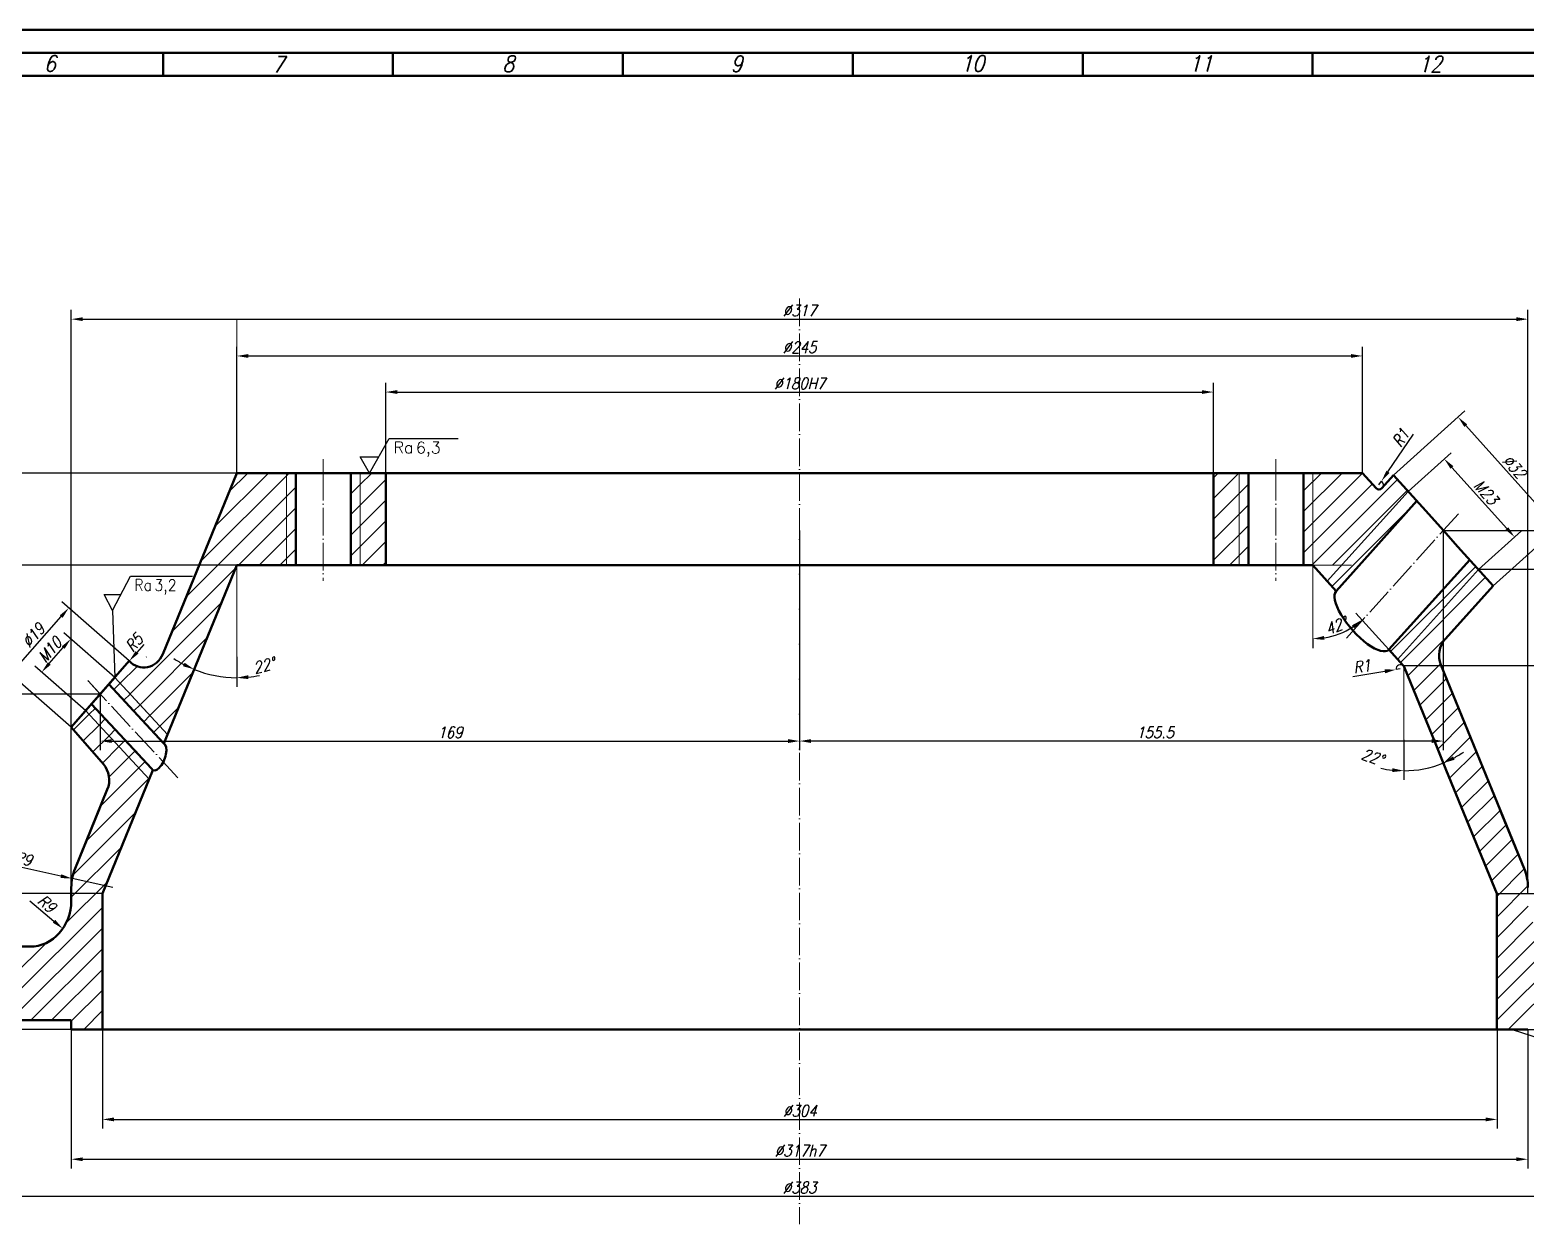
# Model space of a CAD drawing. Header units: millimetres. Extents: x -308 to 881, y -62 to 779.
# Drawn here: x -37.8 to 287.6, y 519.8 to 779.5 of the extents above; entities that cross this region are included whole.
import ezdxf

# ---------------------------------------------------------------- set-up
doc = ezdxf.new("R2010")
doc.units = ezdxf.units.MM
doc.header["$LTSCALE"] = 0.5
doc.linetypes.add('ACAD_ISO02W050', pattern=[7.5, 6, -1.5])
doc.linetypes.add('ACAD_ISO04W050', pattern=[15, 12, -1.5, 0, -1.5])
doc.layers.get('0').update_dxf_attribs({"lineweight": 18})
for name, color, linetype, lineweight in [('1-DL. KRESKA KROPKA (CIENKA)', 1, 'ACAD_ISO04W050', 18), ('111-NAPISY', 111, 'Continuous', 18), ('140-KRESKOWANIE', 140, 'Continuous', 15), ('2-KRESKOWA', 2, 'ACAD_ISO02W050', 18), ('21-CHROP', 21, 'Continuous', 25), ('3-WYMIAR', 3, 'Continuous', 18), ('4-CIENKA CIĄGŁA', 4, 'Continuous', 18), ('41-GRUBA CIĄGŁA', 41, 'Continuous', 50)]:
    doc.layers.add(name, color=color, linetype=linetype, lineweight=lineweight)
doc.styles.get("Standard").update_dxf_attribs({"font": 'simplex.shx', "width": 0.85, "oblique": 15})
doc.dimstyles.new('RYS_TECHNICZNY', dxfattribs={"dimtxt": 2.5, "dimasz": 2.5, "dimexe": 2, "dimexo": 0, "dimtad": 1, "dimtxsty": 'Standard', "dimcen": -4, "dimadec": 0, "dimazin": 0, "dimtfac": 1, "dimtmove": 0, "dimatfit": 0, "dimfxl": 1, "dimarcsym": 0})

# ---------------------------------------------------------------- blocks, each defined once
blk = doc.blocks.new('A0_Premium_2016')
at = {"layer": '41-GRUBA CIĄGŁA'}
for p, q in [((0, 841), (1189, 841)), ((15, 836), (1184, 836)), ((299.5, 831), (299.5, 836)), ((349.5, 831), (349.5, 836)), ((399.5, 831), (399.5, 836)), ((449.5, 831), (449.5, 836)), ((499.5, 831), (499.5, 836)), ((549.5, 831), (549.5, 836)), ((20, 831), (1179, 831))]:
    blk.add_line(p, q, dxfattribs=at)
at = {"layer": '111-NAPISY', "char_height": 3.5, "attachment_point": 1}
for s, insert in [('6', (273.6, 835.44)), ('7', (323.29, 835.24)), ('8', (373.29, 835.4)), ('9', (422.94, 835.36)), ('10', (472.96, 835.47)), ('11', (522.62, 835.43)), ('12', (572.51, 835.31))]:
    blk.add_mtext_dynamic_manual_height_columns(s, width=3.5, gutter_width=12.5, heights=[3.98], dxfattribs=dict(at, insert=insert))
blk = doc.blocks.new('*D33')
at = {"layer": '3-WYMIAR', "color": 0, "lineweight": -2, "transparency": 16777216}
for p, q in [((7.2, 683.11), (-94.33, 683.11)), ((-92.33, 680.61), (-92.33, 564.61)), ((129.6, 562.11), (-94.33, 562.11))]:
    blk.add_line(p, q, dxfattribs=at)
at = {"layer": '3-WYMIAR', "color": 0, "transparency": 16777216}
for points in [[(-92.74, 680.61), (-91.91, 680.61), (-92.33, 683.11)], [(-92.74, 564.61), (-91.91, 564.61), (-92.33, 562.11)]]:
    blk.add_solid(points, dxfattribs=at)
at = {"layer": 'Defpoints', "color": 0, "transparency": 16777216}
for p in [(7.2, 683.11), (-92.33, 562.11), (129.6, 562.11)]:
    blk.add_point(p, dxfattribs=at)
at = {"layer": '3-WYMIAR', "color": 0, "transparency": 16777216, "insert": (-94.2, 622.61), "char_height": 2.5, "attachment_point": 5, "rotation": 90}
blk.add_mtext('121', dxfattribs=at)
blk = doc.blocks.new('*D39')
at = {"layer": '3-WYMIAR', "color": 0, "lineweight": -2, "transparency": 16777216}
for p, q in [((39.6, 683.11), (39.6, 702.72)), ((42.1, 700.72), (217.1, 700.72)), ((219.6, 683.11), (219.6, 702.72))]:
    blk.add_line(p, q, dxfattribs=at)
at = {"layer": '3-WYMIAR', "color": 0, "transparency": 16777216}
for points in [[(42.1, 701.14), (42.1, 700.31), (39.6, 700.72)], [(217.1, 701.14), (217.1, 700.31), (219.6, 700.72)]]:
    blk.add_solid(points, dxfattribs=at)
at = {"layer": 'Defpoints', "color": 0, "transparency": 16777216}
for p in [(219.6, 700.72), (39.6, 683.11), (219.6, 683.11)]:
    blk.add_point(p, dxfattribs=at)
at = {"layer": '3-WYMIAR', "color": 0, "transparency": 16777216, "insert": (129.6, 702.6), "char_height": 2.5, "attachment_point": 5}
blk.add_mtext('%%C180H7', dxfattribs=at)
blk = doc.blocks.new('*D40')
at = {"layer": '3-WYMIAR', "color": 0, "lineweight": -2, "transparency": 16777216}
for p, q in [((7.2, 683.11), (7.2, 710.57)), ((252, 683.11), (252, 710.57)), ((9.7, 708.57), (249.5, 708.57))]:
    blk.add_line(p, q, dxfattribs=at)
at = {"layer": '3-WYMIAR', "color": 0, "transparency": 16777216}
for points in [[(9.7, 708.99), (9.7, 708.16), (7.2, 708.57)], [(249.5, 708.99), (249.5, 708.16), (252, 708.57)]]:
    blk.add_solid(points, dxfattribs=at)
at = {"layer": 'Defpoints', "color": 0, "transparency": 16777216}
for p in [(252, 708.57), (7.2, 683.11), (252, 683.11)]:
    blk.add_point(p, dxfattribs=at)
at = {"layer": '3-WYMIAR', "color": 0, "transparency": 16777216, "insert": (129.6, 710.45), "char_height": 2.5, "attachment_point": 5}
blk.add_mtext('%%C245', dxfattribs=at)
blk = doc.blocks.new('*D41')
at = {"layer": '3-WYMIAR', "color": 0, "lineweight": -2, "transparency": 16777216}
for p, q in [((-22.02, 562.11), (-22.02, 540.54)), ((281.31, 562.11), (281.31, 540.54)), ((-19.52, 542.54), (278.81, 542.54))]:
    blk.add_line(p, q, dxfattribs=at)
at = {"layer": '3-WYMIAR', "color": 0, "transparency": 16777216}
for points in [[(-19.52, 542.96), (-19.52, 542.12), (-22.02, 542.54)], [(278.81, 542.96), (278.81, 542.12), (281.31, 542.54)]]:
    blk.add_solid(points, dxfattribs=at)
at = {"layer": 'Defpoints', "color": 0, "transparency": 16777216}
for p in [(-22.02, 562.11), (281.31, 562.11), (281.31, 542.54)]:
    blk.add_point(p, dxfattribs=at)
at = {"layer": '3-WYMIAR', "color": 0, "transparency": 16777216, "insert": (129.65, 544.41), "char_height": 2.5, "attachment_point": 5}
blk.add_mtext('%%C304', dxfattribs=at)
blk = doc.blocks.new('*D42')
at = {"layer": '3-WYMIAR', "color": 0, "lineweight": -2, "transparency": 16777216}
for p, q in [((-28.8, 562.11), (-28.8, 531.88)), ((288, 562.11), (288, 531.88)), ((-26.3, 533.88), (285.5, 533.88))]:
    blk.add_line(p, q, dxfattribs=at)
at = {"layer": '3-WYMIAR', "color": 0, "transparency": 16777216}
for points in [[(-26.3, 534.29), (-26.3, 533.46), (-28.8, 533.88)], [(285.5, 534.29), (285.5, 533.46), (288, 533.88)]]:
    blk.add_solid(points, dxfattribs=at)
at = {"layer": 'Defpoints', "color": 0, "transparency": 16777216}
for p in [(-28.8, 562.11), (288, 562.11), (288, 533.88)]:
    blk.add_point(p, dxfattribs=at)
at = {"layer": '3-WYMIAR', "color": 0, "transparency": 16777216, "insert": (129.6, 535.75), "char_height": 2.5, "attachment_point": 5}
blk.add_mtext('%%C317h7', dxfattribs=at)
blk = doc.blocks.new('*D43')
at = {"layer": '3-WYMIAR', "color": 0, "lineweight": -2, "transparency": 16777216}
for p, q in [((-62.1, 564.11), (-62.1, 523.82)), ((321.3, 564.11), (321.3, 523.82)), ((-59.6, 525.82), (318.8, 525.82))]:
    blk.add_line(p, q, dxfattribs=at)
at = {"layer": '3-WYMIAR', "color": 0, "transparency": 16777216}
for points in [[(-59.6, 526.23), (-59.6, 525.4), (-62.1, 525.82)], [(318.8, 526.23), (318.8, 525.4), (321.3, 525.82)]]:
    blk.add_solid(points, dxfattribs=at)
at = {"layer": 'Defpoints', "color": 0, "transparency": 16777216}
for p in [(-62.1, 564.11), (321.3, 564.11), (321.3, 525.82)]:
    blk.add_point(p, dxfattribs=at)
at = {"layer": '3-WYMIAR', "color": 0, "transparency": 16777216, "insert": (129.6, 527.69), "char_height": 2.5, "attachment_point": 5}
blk.add_mtext('%%C383', dxfattribs=at)
blk = doc.blocks.new('*D34')
at = {"layer": '3-WYMIAR', "color": 0, "lineweight": -2, "transparency": 16777216}
for p, q in [((258.79, 682.64), (274.31, 696.61)), ((274.49, 693.42), (292.79, 673.09)), ((280.42, 658.6), (295.95, 672.57))]:
    blk.add_line(p, q, dxfattribs=at)
at = {"layer": '3-WYMIAR', "color": 0, "transparency": 16777216}
for points in [[(274.8, 693.7), (274.18, 693.14), (272.82, 695.28)], [(293.1, 673.37), (292.48, 672.81), (294.46, 671.23)]]:
    blk.add_solid(points, dxfattribs=at)
at = {"layer": 'Defpoints', "color": 0, "transparency": 16777216}
for p in [(258.79, 682.64), (294.46, 671.23), (280.42, 658.6)]:
    blk.add_point(p, dxfattribs=at)
at = {"layer": '3-WYMIAR', "color": 0, "transparency": 16777216, "insert": (285.03, 684.51), "char_height": 2.5, "attachment_point": 5, "rotation": 311.9872}
blk.add_mtext('%%C32', dxfattribs=at)
blk = doc.blocks.new('*D35')
at = {"layer": '3-WYMIAR', "color": 0, "lineweight": -2, "transparency": 16777216}
for p, q in [((261.95, 679.13), (271.28, 687.53)), ((271.47, 684.33), (283.43, 671.04)), ((277.25, 662.12), (286.59, 670.52))]:
    blk.add_line(p, q, dxfattribs=at)
at = {"layer": '3-WYMIAR', "color": 0, "transparency": 16777216}
for points in [[(271.78, 684.61), (271.16, 684.05), (269.8, 686.19)], [(283.74, 671.32), (283.12, 670.77), (285.1, 669.19)]]:
    blk.add_solid(points, dxfattribs=at)
at = {"layer": 'Defpoints', "color": 0, "transparency": 16777216}
for p in [(261.95, 679.13), (285.1, 669.19), (277.25, 662.12)]:
    blk.add_point(p, dxfattribs=at)
at = {"layer": '3-WYMIAR', "color": 0, "transparency": 16777216, "insert": (278.84, 678.94), "char_height": 2.5, "attachment_point": 5, "rotation": 311.9872}
blk.add_mtext('M23', dxfattribs=at)
blk = doc.blocks.new('*D36')
at = {"layer": '3-WYMIAR', "color": 0, "lineweight": -2, "transparency": 16777216}
for p, q in [((-19.33, 638.64), (-30.42, 648.34)), ((-33.58, 641.69), (-30.56, 645.14)), ((-25.64, 631.42), (-36.73, 641.12))]:
    blk.add_line(p, q, dxfattribs=at)
at = {"layer": '3-WYMIAR', "color": 0, "transparency": 16777216}
for points in [[(-30.88, 645.41), (-30.25, 644.87), (-28.92, 647.02)], [(-33.89, 641.96), (-33.27, 641.42), (-35.23, 639.81)]]:
    blk.add_solid(points, dxfattribs=at)
at = {"layer": 'Defpoints', "color": 0, "transparency": 16777216}
for p in [(-28.92, 647.02), (-19.33, 638.64), (-25.64, 631.42)]:
    blk.add_point(p, dxfattribs=at)
at = {"layer": '3-WYMIAR', "color": 0, "transparency": 16777216, "insert": (-33.48, 644.65), "char_height": 2.5, "attachment_point": 5, "rotation": 48.8256}
blk.add_mtext('M10', dxfattribs=at)
blk = doc.blocks.new('*D48')
at = {"layer": '3-WYMIAR', "color": 0, "lineweight": -2, "transparency": 16777216}
for p, q in [((-31.06, 595.45), (-42.17, 597.93)), ((-19.8, 592.94), (-28.62, 594.91))]:
    blk.add_line(p, q, dxfattribs=at)
at = {"layer": '3-WYMIAR', "color": 0, "transparency": 16777216}
blk.add_solid([(-30.97, 595.86), (-31.15, 595.05), (-28.62, 594.91)], dxfattribs=at)
at = {"layer": 'Defpoints', "color": 0, "transparency": 16777216}
for p in [(-28.62, 594.91), (-19.8, 592.94)]:
    blk.add_point(p, dxfattribs=at)
at = {"layer": '3-WYMIAR', "color": 0, "transparency": 16777216, "insert": (-39.24, 599.2), "char_height": 2.5, "attachment_point": 5, "rotation": 347.4295}
blk.add_mtext('R9', dxfattribs=at)
blk = doc.blocks.new('*D49')
at = {"layer": '3-WYMIAR', "color": 0, "lineweight": -2, "transparency": 16777216}
for p, q in [((-22.49, 635.03), (-75.86, 635.03)), ((-73.86, 632.53), (-73.86, 564.61)), ((-28.8, 562.11), (-75.86, 562.11))]:
    blk.add_line(p, q, dxfattribs=at)
at = {"layer": '3-WYMIAR', "color": 0, "transparency": 16777216}
for points in [[(-74.28, 632.53), (-73.45, 632.53), (-73.86, 635.03)], [(-74.28, 564.61), (-73.45, 564.61), (-73.86, 562.11)]]:
    blk.add_solid(points, dxfattribs=at)
at = {"layer": 'Defpoints', "color": 0, "transparency": 16777216}
for p in [(-22.49, 635.03), (-73.86, 562.11), (-28.8, 562.11)]:
    blk.add_point(p, dxfattribs=at)
at = {"layer": '3-WYMIAR', "color": 0, "transparency": 16777216, "insert": (-75.74, 598.57), "char_height": 2.5, "attachment_point": 5, "rotation": 90}
blk.add_mtext('73', dxfattribs=at)
blk = doc.blocks.new('*D50')
at = {"layer": '3-WYMIAR', "color": 0, "lineweight": -2, "transparency": 16777216}
for p, q in [((7.2, 663.11), (-89.45, 663.11)), ((-87.45, 660.61), (-87.45, 564.61)), ((-22.02, 562.11), (-89.45, 562.11))]:
    blk.add_line(p, q, dxfattribs=at)
at = {"layer": '3-WYMIAR', "color": 0, "transparency": 16777216}
for points in [[(-87.86, 660.61), (-87.03, 660.61), (-87.45, 663.11)], [(-87.86, 564.61), (-87.03, 564.61), (-87.45, 562.11)]]:
    blk.add_solid(points, dxfattribs=at)
at = {"layer": 'Defpoints', "color": 0, "transparency": 16777216}
for p in [(7.2, 663.11), (-87.45, 562.11), (-22.02, 562.11)]:
    blk.add_point(p, dxfattribs=at)
at = {"layer": '3-WYMIAR', "color": 0, "transparency": 16777216, "insert": (-89.32, 612.61), "char_height": 2.5, "attachment_point": 5, "rotation": 90}
blk.add_mtext('101', dxfattribs=at)
blk = doc.blocks.new('*D37')
at = {"layer": '3-WYMIAR', "color": 0, "lineweight": -2, "transparency": 16777216}
for p, q in [((269.6, 670.62), (359.29, 670.62)), ((357.29, 668.12), (357.29, 564.61)), ((275.58, 562.11), (359.29, 562.11))]:
    blk.add_line(p, q, dxfattribs=at)
at = {"layer": '3-WYMIAR', "color": 0, "transparency": 16777216}
for points in [[(356.88, 668.12), (357.71, 668.12), (357.29, 670.62)], [(356.88, 564.61), (357.71, 564.61), (357.29, 562.11)]]:
    blk.add_solid(points, dxfattribs=at)
at = {"layer": 'Defpoints', "color": 0, "transparency": 16777216}
for p in [(269.6, 670.62), (275.58, 562.11), (357.29, 562.11)]:
    blk.add_point(p, dxfattribs=at)
at = {"layer": '3-WYMIAR', "color": 0, "transparency": 16777216, "insert": (355.42, 616.37), "char_height": 2.5, "attachment_point": 5, "rotation": 90}
blk.add_mtext('111', dxfattribs=at)
blk = doc.blocks.new('*D51')
at = {"layer": '3-WYMIAR', "color": 0, "lineweight": -2, "transparency": 16777216}
for p, q in [((-16.18, 642.25), (-30.86, 655.08)), ((-40.32, 641.22), (-31, 651.89)), ((-28.8, 627.82), (-43.47, 640.66))]:
    blk.add_line(p, q, dxfattribs=at)
at = {"layer": '3-WYMIAR', "color": 0, "transparency": 16777216}
for points in [[(-31.31, 652.16), (-30.68, 651.61), (-29.35, 653.77)], [(-40.64, 641.5), (-40.01, 640.95), (-41.97, 639.34)]]:
    blk.add_solid(points, dxfattribs=at)
at = {"layer": 'Defpoints', "color": 0, "transparency": 16777216}
for p in [(-29.35, 653.77), (-16.18, 642.25), (-28.8, 627.82)]:
    blk.add_point(p, dxfattribs=at)
at = {"layer": '3-WYMIAR', "color": 0, "transparency": 16777216, "insert": (-37.07, 647.79), "char_height": 2.5, "attachment_point": 5, "rotation": 48.8256}
blk.add_mtext('%%C19', dxfattribs=at)
blk = doc.blocks.new('*D52')
at = {"layer": '3-WYMIAR', "color": 0, "lineweight": -2, "transparency": 16777216}
blk.add_line((-13.01, 645.79), (-14.51, 644.11), dxfattribs=at)
at = {"layer": '3-WYMIAR', "color": 0, "transparency": 16777216}
blk.add_solid([(-14.82, 644.39), (-14.2, 643.83), (-16.18, 642.25)], dxfattribs=at)
at = {"layer": 'Defpoints', "color": 0, "transparency": 16777216}
for p in [(-13.01, 645.79), (-16.18, 642.25)]:
    blk.add_point(p, dxfattribs=at)
at = {"layer": '3-WYMIAR', "color": 0, "transparency": 16777216, "insert": (-15.16, 646.2), "char_height": 2.5, "attachment_point": 5, "rotation": 48.195}
blk.add_mtext('R5', dxfattribs=at)
blk = doc.blocks.new('*D53')
at = {"layer": '3-WYMIAR', "color": 0, "lineweight": -2, "transparency": 16777216}
for p, q in [((-22.02, 591.68), (-67.74, 591.68)), ((-65.74, 589.18), (-65.74, 564.61)), ((-22.02, 562.11), (-67.74, 562.11))]:
    blk.add_line(p, q, dxfattribs=at)
at = {"layer": '3-WYMIAR', "color": 0, "transparency": 16777216}
for points in [[(-66.15, 589.18), (-65.32, 589.18), (-65.74, 591.68)], [(-66.15, 564.61), (-65.32, 564.61), (-65.74, 562.11)]]:
    blk.add_solid(points, dxfattribs=at)
at = {"layer": 'Defpoints', "color": 0, "transparency": 16777216}
for p in [(-22.02, 591.68), (-65.74, 562.11), (-22.02, 562.11)]:
    blk.add_point(p, dxfattribs=at)
at = {"layer": '3-WYMIAR', "color": 0, "transparency": 16777216, "insert": (-67.85, 576.9), "char_height": 2.5, "attachment_point": 5, "rotation": 90}
blk.add_mtext('29,6', dxfattribs=at)
blk = doc.blocks.new('*D54')
at = {"layer": '3-WYMIAR', "color": 0, "lineweight": -2, "transparency": 16777216}
for p, q in [((260.89, 641.24), (352.77, 641.24)), ((350.77, 638.74), (350.77, 594.18)), ((281.22, 591.68), (352.77, 591.68))]:
    blk.add_line(p, q, dxfattribs=at)
at = {"layer": '3-WYMIAR', "color": 0, "transparency": 16777216}
for points in [[(350.35, 638.74), (351.18, 638.74), (350.77, 641.24)], [(350.35, 594.18), (351.18, 594.18), (350.77, 591.68)]]:
    blk.add_solid(points, dxfattribs=at)
at = {"layer": 'Defpoints', "color": 0, "transparency": 16777216}
for p in [(260.89, 641.24), (281.22, 591.68), (350.77, 591.68)]:
    blk.add_point(p, dxfattribs=at)
at = {"layer": '3-WYMIAR', "color": 0, "transparency": 16777216, "insert": (348.89, 616.46), "char_height": 2.5, "attachment_point": 5, "rotation": 90}
blk.add_mtext('50', dxfattribs=at)
blk = doc.blocks.new('*D55')
at = {"layer": '3-WYMIAR', "color": 0, "lineweight": -2, "transparency": 16777216}
for p, q in [((261, 625.11), (261, 616.36)), ((267.88, 624.3), (270.37, 618.2))]:
    blk.add_line(p, q, dxfattribs=at)
for start, end in [(298.549, 304.8491), (257.3999, 263.7), (270, 292.249)]:
    blk.add_arc((261, 641.11), 22.75, start, end, dxfattribs=at)
at = {"layer": '3-WYMIAR', "color": 0, "transparency": 16777216}
for points in [[(258.53, 618.91), (258.48, 618.08), (261, 618.36)], [(272.05, 620.75), (271.7, 621.5), (269.62, 620.05)]]:
    blk.add_solid(points, dxfattribs=at)
at = {"layer": 'Defpoints', "color": 0, "transparency": 16777216}
for p in [(261, 641.11), (261.07, 640.94), (261, 625.11), (267.88, 624.3), (266.83, 619.12)]:
    blk.add_point(p, dxfattribs=at)
at = {"layer": '3-WYMIAR', "color": 0, "transparency": 16777216, "insert": (254.18, 621.38), "char_height": 2.5, "attachment_point": 5, "rotation": 340.9266}
blk.add_mtext('22°', dxfattribs=at)
blk = doc.blocks.new('*D56')
at = {"layer": '3-WYMIAR', "color": 0, "lineweight": -2, "transparency": 16777216}
for p, q in [((257.75, 644.72), (250.61, 652.66)), ((241.2, 647.11), (241.2, 645.06))]:
    blk.add_line(p, q, dxfattribs=at)
blk.add_arc((241.2, 663.11), 16.05, 278.9315, 303.0557, dxfattribs=at)
at = {"layer": '3-WYMIAR', "color": 0, "transparency": 16777216}
for points in [[(249.71, 649.98), (250.21, 649.32), (251.94, 651.18)], [(243.73, 646.83), (243.66, 647.67), (241.2, 647.06)]]:
    blk.add_solid(points, dxfattribs=at)
at = {"layer": 'Defpoints', "color": 0, "transparency": 16777216}
for p in [(241.2, 663.11), (241.2, 647.11), (245.09, 647.53), (257.75, 644.72), (260.89, 641.24)]:
    blk.add_point(p, dxfattribs=at)
at = {"layer": '3-WYMIAR', "color": 0, "transparency": 16777216, "insert": (246.28, 649.87), "char_height": 2.5, "attachment_point": 5, "rotation": 20.9936}
blk.add_mtext('42°', dxfattribs=at)
blk = doc.blocks.new('*D57')
at = {"layer": '3-WYMIAR', "color": 0, "lineweight": -2, "transparency": 16777216}
blk.add_line((7.2, 643.11), (7.2, 636.59), dxfattribs=at)
for start, end in [(236.0605, 241.9058), (247.751, 270), (275.8452, 281.6904)]:
    blk.add_arc((7.2, 663.11), 24.52, start, end, dxfattribs=at)
at = {"layer": '3-WYMIAR', "color": 0, "transparency": 16777216}
for points in [[(-4.16, 641.86), (-4.52, 641.1), (-2.08, 640.42)], [(9.72, 638.3), (9.68, 639.14), (7.2, 638.59)]]:
    blk.add_solid(points, dxfattribs=at)
at = {"layer": 'Defpoints', "color": 0, "transparency": 16777216}
for p in [(7.2, 663.11), (7.2, 663.11), (7.2, 643.11), (0.93, 639.41), (-8.67, 624.3)]:
    blk.add_point(p, dxfattribs=at)
at = {"layer": '3-WYMIAR', "color": 0, "transparency": 16777216, "insert": (13.13, 641.26), "char_height": 2.5, "attachment_point": 5, "rotation": 15.1822}
blk.add_mtext('22°', dxfattribs=at)
blk = doc.blocks.new('*D58')
at = {"layer": '3-WYMIAR', "color": 0, "lineweight": -2, "transparency": 16777216}
for p, q in [((257.56, 683.38), (263.14, 691.54)), ((255.6, 680.52), (256.15, 681.32))]:
    blk.add_line(p, q, dxfattribs=at)
blk.add_arc((255.6, 680.52), 0.965, 315, 55.632, dxfattribs=at)
at = {"layer": '3-WYMIAR', "color": 0, "transparency": 16777216}
blk.add_solid([(257.22, 683.62), (257.9, 683.15), (256.15, 681.32)], dxfattribs=at)
at = {"layer": 'Defpoints', "color": 0, "transparency": 16777216}
for p in [(255.6, 680.52), (256.15, 681.32)]:
    blk.add_point(p, dxfattribs=at)
at = {"layer": '3-WYMIAR', "color": 0, "transparency": 16777216, "insert": (260.31, 690.72), "char_height": 2.5, "attachment_point": 5, "rotation": 55.632}
blk.add_mtext('R1', dxfattribs=at)
blk = doc.blocks.new('*D59')
at = {"layer": '3-WYMIAR', "color": 0, "lineweight": -2, "transparency": 16777216}
blk.add_line((-37.8, 590.11), (-32.56, 585.64), dxfattribs=at)
at = {"layer": '3-WYMIAR', "color": 0, "transparency": 16777216}
blk.add_solid([(-32.29, 585.96), (-32.83, 585.32), (-30.66, 584.02)], dxfattribs=at)
at = {"layer": 'Defpoints', "color": 0, "transparency": 16777216}
for p in [(-37.8, 590.11), (-30.66, 584.02)]:
    blk.add_point(p, dxfattribs=at)
at = {"layer": '3-WYMIAR', "color": 0, "transparency": 16777216, "insert": (-34.12, 589.44), "char_height": 2.5, "attachment_point": 5, "rotation": 319.5017}
blk.add_mtext('R9', dxfattribs=at)
blk = doc.blocks.new('*D60')
at = {"layer": '3-WYMIAR', "color": 0, "lineweight": -2, "transparency": 16777216}
for p, q in [((-22.49, 635.03), (-22.49, 622.82)), ((129.6, 635.03), (129.6, 622.82)), ((-19.99, 624.82), (127.1, 624.82))]:
    blk.add_line(p, q, dxfattribs=at)
at = {"layer": '3-WYMIAR', "color": 0, "transparency": 16777216}
for points in [[(-19.99, 625.24), (-19.99, 624.41), (-22.49, 624.82)], [(127.1, 625.24), (127.1, 624.41), (129.6, 624.82)]]:
    blk.add_solid(points, dxfattribs=at)
at = {"layer": 'Defpoints', "color": 0, "transparency": 16777216}
for p in [(-22.49, 635.03), (129.6, 635.03), (129.6, 624.82)]:
    blk.add_point(p, dxfattribs=at)
at = {"layer": '3-WYMIAR', "color": 0, "transparency": 16777216, "insert": (53.56, 626.7), "char_height": 2.5, "attachment_point": 5}
blk.add_mtext('169', dxfattribs=at)
blk = doc.blocks.new('*D38')
at = {"layer": '3-WYMIAR', "color": 0, "lineweight": -2, "transparency": 16777216}
for p, q in [((129.6, 670.62), (129.6, 622.82)), ((269.6, 670.62), (269.6, 622.82)), ((267.1, 624.82), (132.1, 624.82))]:
    blk.add_line(p, q, dxfattribs=at)
at = {"layer": '3-WYMIAR', "color": 0, "transparency": 16777216}
for points in [[(132.1, 625.24), (132.1, 624.41), (129.6, 624.82)], [(267.1, 625.24), (267.1, 624.41), (269.6, 624.82)]]:
    blk.add_solid(points, dxfattribs=at)
at = {"layer": 'Defpoints', "color": 0, "transparency": 16777216}
for p in [(129.6, 670.62), (269.6, 670.62), (129.6, 624.82)]:
    blk.add_point(p, dxfattribs=at)
at = {"layer": '3-WYMIAR', "color": 0, "transparency": 16777216, "insert": (206.9, 626.7), "char_height": 2.5, "attachment_point": 5}
blk.add_mtext('155.5', dxfattribs=at)
blk = doc.blocks.new('*D61')
at = {"layer": '3-WYMIAR', "color": 0, "lineweight": -2, "transparency": 16777216}
for p, q in [((256.9, 639.97), (249.94, 638.82)), ((260.25, 640.53), (259.36, 640.38))]:
    blk.add_line(p, q, dxfattribs=at)
blk.add_arc((260.25, 640.53), 0.902, 45, 189.4048, dxfattribs=at)
at = {"layer": '3-WYMIAR', "color": 0, "transparency": 16777216}
blk.add_solid([(256.83, 640.39), (256.96, 639.56), (259.36, 640.38)], dxfattribs=at)
at = {"layer": 'Defpoints', "color": 0, "transparency": 16777216}
for p in [(259.36, 640.38), (260.25, 640.53)]:
    blk.add_point(p, dxfattribs=at)
at = {"layer": '3-WYMIAR', "color": 0, "transparency": 16777216, "insert": (251.88, 641.04), "char_height": 2.5, "attachment_point": 5, "rotation": 9.4048}
blk.add_mtext('R1', dxfattribs=at)
blk = doc.blocks.new('CH_UM_W')
at = {"layer": '21-CHROP'}
for p, q in [((0, 0), (4.33, 7.5)), ((4.33, 7.5), (19.33, 7.5)), ((0, 0), (-2.02, 3.5)), ((-2.02, 3.5), (2.02, 3.5))]:
    blk.add_line(p, q, dxfattribs=at)
blk.add_text('Ra', height=2.5, dxfattribs=at).set_placement((5.29, 4.31))
blk.add_attdef('RA', (10.15, 4.27), '', height=2.5, dxfattribs=at)
blk = doc.blocks.new('*D66')
at = {"layer": '3-WYMIAR', "color": 0, "lineweight": -2, "transparency": 16777216}
for p, q in [((-28.8, 591.68), (-28.8, 718.57)), ((-26.3, 716.57), (285.5, 716.57)), ((288, 591.68), (288, 718.57))]:
    blk.add_line(p, q, dxfattribs=at)
at = {"layer": '3-WYMIAR', "color": 0, "transparency": 16777216}
for points in [[(-26.3, 716.99), (-26.3, 716.16), (-28.8, 716.57)], [(285.5, 716.99), (285.5, 716.16), (288, 716.57)]]:
    blk.add_solid(points, dxfattribs=at)
at = {"layer": 'Defpoints', "color": 0, "transparency": 16777216}
for p in [(288, 716.57), (-28.8, 591.68), (288, 591.68)]:
    blk.add_point(p, dxfattribs=at)
at = {"layer": '3-WYMIAR', "color": 0, "transparency": 16777216, "insert": (129.6, 718.45), "char_height": 2.5, "attachment_point": 5}
blk.add_mtext('%%c317', dxfattribs=at)

msp = doc.modelspace()

# ---------------------------------------------------------------- hatches: boundary and pattern name
at = {"layer": '140-KRESKOWANIE'}
h = msp.add_hatch(dxfattribs=at)
h.set_pattern_fill('ANSI31', color=256)
edge = h.paths.add_edge_path()
edge.add_line((18.004, 683.109), (7.204, 683.109))
edge.add_line((7.204, 683.109), (-8.908, 643.723))
edge.add_ellipse((-13.005, 645.792), major_axis=(0, 5), ratio=0.9, start_angle=135.18327, end_angle=245.55605, ccw=False)
edge.add_line((-16.177, 642.245), (-19.332, 638.638))
edge.add_line((-19.332, 638.638), (-11.192, 629.86))
edge.add_line((-11.192, 629.86), (-7.87, 626.262))
edge.add_line((-7.87, 626.262), (7.204, 663.109))
edge.add_line((7.204, 663.109), (18.004, 663.109))
edge.add_line((18.004, 663.109), (18.004, 683.109))
h.paths.add_polyline_path([(20.004, 683.109), (18.004, 683.109), (18.004, 663.109), (20.004, 663.109)])
h.paths.add_polyline_path([(34.004, 683.109), (32.004, 683.109), (32.004, 663.109), (34.004, 663.109)])
h.paths.add_polyline_path([(-19.332, 638.638), (-20.605, 637.183), (-12.488, 628.418), (-8.673, 624.299), (-7.87, 626.262)])
edge = h.paths.add_edge_path()
edge.add_line((-16.252, 624.116), (-24.368, 632.88))
edge.add_line((-24.368, 632.88), (-25.637, 631.43))
edge.add_line((-25.637, 631.43), (-11.852, 616.528))
edge.add_line((-11.852, 616.528), (-11.047, 618.496))
edge.add_ellipse((-9.86, 621.397), major_axis=(1.127, 2.928), ratio=0.4571259, start_angle=160.02245, end_angle=177.36308, ccw=False)
edge.add_line((-11.376, 618.821), (-16.252, 624.116))
h = msp.add_hatch(dxfattribs=at)
h.set_pattern_fill('ANSI31', color=256)
h.paths.add_polyline_path([(39.604, 683.109), (34.004, 683.109), (34.004, 663.109), (39.604, 663.109)])
h = msp.add_hatch(dxfattribs=at)
h.set_pattern_fill('ANSI31', color=256)
edge = h.paths.add_edge_path()
edge.add_line((261.968, 679.109), (258.786, 682.645))
edge.add_line((258.786, 682.645), (256.105, 679.666))
edge.add_ellipse((255.604, 680.523), major_axis=(0, 1), ratio=0.9, start_angle=135, end_angle=225, ccw=False)
edge.add_line((254.968, 679.816), (252.004, 683.109))
edge.add_line((252.004, 683.109), (241.204, 683.109))
edge.add_line((241.204, 683.109), (241.204, 663.109))
edge.add_line((241.204, 663.109), (247.522, 663.109))
edge.add_line((247.522, 663.109), (261.968, 679.109))
h.paths.add_polyline_path([(241.204, 683.109), (239.204, 683.109), (239.204, 663.109), (241.204, 663.109)])
h.paths.add_polyline_path([(225.204, 683.109), (219.604, 683.109), (219.604, 677.109), (219.604, 663.109), (225.204, 663.109)])
h.paths.add_polyline_path([(227.204, 683.109), (225.204, 683.109), (225.204, 663.109), (227.204, 663.109)])
h.paths.add_polyline_path([(277.254, 662.124), (275.365, 664.223), (265.117, 652.91), (257.75, 644.724), (259.672, 642.589)])
h.paths.add_polyline_path([(263.823, 677.048), (261.968, 679.109), (247.522, 663.109), (244.358, 659.605), (246.295, 657.452), (253.695, 665.674)])
h = msp.add_hatch(dxfattribs=at)
h.set_pattern_fill('ANSI31', color=256)
edge = h.paths.add_edge_path()
edge.add_line((300.904, 580.109), (297.004, 580.109))
edge.add_ellipse((297.004, 590.109), major_axis=(0, 10), ratio=0.9, start_angle=90, end_angle=180, ccw=False)
edge.add_line((288.004, 590.109), (288.004, 592.943))
edge.add_ellipse((279.004, 592.943), major_axis=(0, 10), ratio=0.9, start_angle=-90, end_angle=-65.55605)
edge.add_line((287.197, 597.081), (280.172, 614.255))
edge.add_line((280.172, 614.255), (269.068, 641.397))
edge.add_ellipse((273.165, 643.466), major_axis=(0, 5), ratio=0.9, start_angle=45, end_angle=114.44395, ccw=False)
edge.add_line((269.983, 647.002), (277.878, 655.775))
edge.add_line((277.878, 655.775), (280.424, 658.603))
edge.add_line((280.424, 658.603), (277.254, 662.124))
edge.add_line((277.254, 662.124), (259.672, 642.589))
edge.add_line((259.672, 642.589), (260.932, 641.189))
edge.add_ellipse((260.252, 640.53), major_axis=(0, 1), ratio=0.9, start_angle=-56.65018, end_angle=-45, ccw=False)
edge.add_ellipse((260.252, 640.53), major_axis=(0, 1), ratio=0.9, start_angle=-65.55605, end_angle=-56.65018, ccw=False)
edge.add_line((261.072, 640.944), (267.881, 624.299))
edge.add_line((267.881, 624.299), (270.255, 618.496))
edge.add_line((270.255, 618.496), (281.223, 591.684))
edge.add_line((281.223, 591.684), (281.223, 564.109))
edge.add_line((281.223, 564.109), (281.223, 562.109))
edge.add_line((281.223, 562.109), (281.313, 562.109))
edge.add_line((281.313, 562.109), (288.004, 562.109))
edge.add_line((288.004, 562.109), (288.004, 564.109))
edge.add_line((288.004, 564.109), (288.904, 564.109))
edge.add_line((288.904, 564.109), (300.904, 564.109))
edge.add_line((300.904, 564.109), (300.904, 580.109))
h = msp.add_hatch(dxfattribs=at)
h.set_pattern_fill('ANSI31', color=256)
edge = h.paths.add_edge_path()
edge.add_ellipse((316.804, 575.109), major_axis=(0, 5), ratio=0.9, start_angle=270, end_angle=360)
edge.add_line((316.804, 580.109), (312.904, 580.109))
edge.add_line((312.904, 580.109), (312.904, 564.109))
edge.add_line((312.904, 564.109), (321.304, 564.109))
edge.add_line((321.304, 564.109), (321.304, 575.109))
edge = h.paths.add_edge_path()
edge.add_line((-53.696, 580.109), (-57.596, 580.109))
edge.add_ellipse((-57.596, 575.109), major_axis=(0, 5), ratio=0.9, start_angle=0, end_angle=90)
edge.add_line((-62.096, 575.109), (-62.096, 564.109))
edge.add_line((-62.096, 564.109), (-53.696, 564.109))
edge.add_line((-53.696, 564.109), (-53.696, 580.109))
edge = h.paths.add_edge_path()
edge.add_line((-22.015, 591.684), (-11.852, 616.528))
edge.add_line((-11.852, 616.528), (-25.637, 631.43))
edge.add_line((-25.637, 631.43), (-28.796, 627.818))
edge.add_line((-28.796, 627.818), (-21.824, 619.798))
edge.add_ellipse((-25.06, 616.324), major_axis=(0, 5), ratio=0.9, start_angle=245.55605, end_angle=314.00833, ccw=False)
edge.add_line((-20.964, 614.255), (-27.989, 597.081))
edge.add_ellipse((-19.796, 592.943), major_axis=(0, 10), ratio=0.9, start_angle=65.55605, end_angle=90)
edge.add_line((-28.796, 592.943), (-28.796, 590.109))
edge.add_ellipse((-37.796, 590.109), major_axis=(0, 10), ratio=0.9, start_angle=180, end_angle=270, ccw=False)
edge.add_line((-37.796, 580.109), (-41.696, 580.109))
edge.add_line((-41.696, 580.109), (-41.696, 564.109))
edge.add_line((-41.696, 564.109), (-29.696, 564.109))
edge.add_line((-29.696, 564.109), (-28.796, 564.109))
edge.add_line((-28.796, 564.109), (-28.796, 562.109))
edge.add_line((-28.796, 562.109), (-22.015, 562.109))
edge.add_line((-22.015, 562.109), (-22.015, 564.109))
edge.add_line((-22.015, 564.109), (-22.015, 591.684))

# ---------------------------------------------------------------- linework, layer by layer
for p, q in [((7.204, 708.574), (7.204, 716.574)), ((7.204, 683.109), (-8.908, 643.723)), ((22.504, 683.109), (30.504, 683.109)), ((241.204, 663.109), (249.599, 663.109)), ((-20.964, 614.255), (-27.989, 597.081)), ((280.172, 614.255), (287.197, 597.081)), ((-28.796, 592.943), (-28.796, 590.109)), ((-37.796, 580.109), (-42.296, 580.109)), ((-62.096, 564.109), (-29.696, 564.109)), ((-28.796, 564.109), (-29.696, 564.109))]:
    msp.add_line(p, q)
at = {"layer": '1-DL. KRESKA KROPKA (CIENKA)'}
for p, q in [((129.604, 721.039), (129.604, 519.78)), ((26.004, 683.109), (26.004, 686.109)), ((233.204, 683.109), (233.204, 686.109)), ((26.004, 683.109), (26.004, 659.692)), ((233.204, 683.109), (233.204, 659.692)), ((248.521, 647.198), (272.874, 674.256)), ((-25.207, 637.97), (-5.424, 616.607))]:
    msp.add_line(p, q, dxfattribs=at)
at = {"layer": '140-KRESKOWANIE'}
for p, q in [((129.604, 663.109), (113.854, 663.109)), ((129.604, 562.109), (284.604, 562.109))]:
    msp.add_line(p, q, dxfattribs=at)
at = {"layer": '2-KRESKOWA'}
msp.add_line((-22.486, 635.032), (-25.207, 637.97), dxfattribs=at)
at = {"layer": '21-CHROP'}
for p, q in [((297.642, 662.124), (277.254, 662.124)), ((-19.854, 653.195), (-19.332, 638.638)), ((284.604, 562.109), (328.428, 547.833))]:
    msp.add_line(p, q, dxfattribs=at)
at = {"layer": '3-WYMIAR'}
for p, q in [((7.204, 663.109), (7.204, 643.109)), ((241.204, 663.109), (241.204, 647.109)), ((261.004, 641.109), (261.004, 625.109))]:
    msp.add_line(p, q, dxfattribs=at)
at = {"layer": '4-CIENKA CIĄGŁA'}
for p, q in [((18.004, 683.109), (18.004, 683.109)), ((18.004, 663.109), (18.004, 683.109)), ((34.004, 663.109), (34.004, 683.109)), ((225.204, 663.109), (225.204, 683.109)), ((238.504, 683.109), (240.304, 683.109)), ((241.204, 683.109), (239.204, 683.109)), ((241.204, 663.109), (241.204, 683.109)), ((244.358, 659.605), (261.952, 679.091)), ((259.672, 642.589), (277.254, 662.124)), ((-19.332, 638.638), (-11.192, 629.86)), ((-7.87, 626.262), (-19.332, 638.638)), ((-25.637, 631.43), (-11.852, 616.528)), ((-24.349, 632.86), (-16.252, 624.116))]:
    msp.add_line(p, q, dxfattribs=at)
at = {"layer": '41-GRUBA CIĄGŁA'}
for p, q in [((7.204, 683.109), (-8.908, 643.723)), ((7.204, 683.109), (-8.908, 643.723)), ((18.004, 683.109), (7.204, 683.109)), ((28.804, 683.109), (18.004, 683.109)), ((18.004, 683.109), (28.804, 683.109)), ((20.004, 683.109), (20.004, 663.109)), ((22.504, 683.109), (28.504, 683.109)), ((39.604, 683.109), (28.804, 683.109)), ((32.004, 683.109), (32.004, 663.109)), ((39.604, 663.109), (39.604, 683.109)), ((39.604, 683.109), (129.604, 683.109)), ((39.604, 683.109), (39.604, 683.109)), ((129.604, 683.109), (98.104, 683.109)), ((129.604, 683.109), (161.104, 683.109)), ((219.604, 683.109), (129.604, 683.109)), ((219.604, 683.109), (230.404, 683.109)), ((219.604, 663.109), (219.604, 683.109)), ((219.604, 683.109), (219.604, 683.109)), ((219.604, 683.109), (219.604, 677.109)), ((227.204, 683.109), (227.204, 663.109)), ((230.404, 683.109), (241.204, 683.109)), ((239.204, 683.109), (233.204, 683.109)), ((239.204, 683.109), (239.204, 663.109)), ((241.204, 683.109), (252.004, 683.109)), ((252.004, 683.109), (254.968, 679.816)), ((256.24, 679.816), (258.786, 682.645)), ((256.24, 679.816), (258.786, 682.645)), ((258.786, 682.645), (266.423, 674.159)), ((263.823, 677.048), (253.695, 665.674)), ((266.423, 674.159), (269.605, 670.624)), ((272.787, 667.088), (269.605, 670.624)), ((280.424, 658.603), (272.787, 667.088)), ((253.695, 665.674), (246.295, 657.452)), ((275.365, 664.223), (265.117, 652.91)), ((-8.673, 624.299), (7.204, 663.109)), ((7.204, 663.109), (18.004, 663.109)), ((18.004, 663.109), (28.804, 663.109)), ((236.704, 663.109), (22.504, 663.109)), ((28.804, 663.109), (39.604, 663.109)), ((129.604, 663.109), (39.604, 663.109)), ((98.104, 663.109), (129.604, 663.109)), ((129.604, 663.109), (113.854, 663.109)), ((129.604, 663.109), (129.604, 663.109)), ((129.604, 663.109), (129.604, 663.109)), ((129.604, 663.109), (129.604, 663.109)), ((129.604, 663.109), (129.604, 663.109)), ((129.604, 663.109), (129.604, 663.109)), ((129.604, 663.109), (129.604, 663.109)), ((129.604, 663.109), (219.604, 663.109)), ((230.404, 663.109), (219.604, 663.109)), ((241.204, 663.109), (230.404, 663.109)), ((241.204, 663.109), (246.295, 657.452)), ((277.878, 655.775), (280.424, 658.603)), ((277.878, 655.775), (280.424, 658.603)), ((277.878, 655.775), (280.424, 658.603)), ((269.983, 647.002), (277.878, 655.775)), ((265.15, 652.946), (257.75, 644.724)), ((257.75, 644.724), (260.889, 641.237)), ((-28.796, 627.818), (-16.177, 642.245)), ((269.068, 641.397), (280.172, 614.255)), ((-19.332, 638.638), (-22.486, 635.032)), ((-22.486, 635.032), (-19.332, 638.638)), ((-19.332, 638.638), (-22.486, 635.032)), ((-22.486, 635.032), (-19.332, 638.638)), ((267.881, 624.299), (261.072, 640.944)), ((-22.486, 635.032), (-28.796, 627.818)), ((-12.488, 628.418), (-20.605, 637.183)), ((-24.368, 632.88), (-16.233, 624.096)), ((-12.488, 628.419), (-8.673, 624.299)), ((-21.824, 619.798), (-28.796, 627.818)), ((-13.997, 621.681), (-16.252, 624.116)), ((-16.252, 624.116), (-11.376, 618.821)), ((267.881, 624.299), (270.255, 618.496)), ((-22.015, 591.684), (-11.047, 618.496)), ((281.223, 591.684), (270.255, 618.496)), ((-20.964, 614.255), (-27.989, 597.081)), ((-27.989, 597.081), (-20.964, 614.255)), ((280.172, 614.255), (287.197, 597.081)), ((287.197, 597.081), (280.172, 614.255)), ((-27.989, 597.081), (-22.72, 609.963)), ((-22.72, 609.963), (-22.72, 609.963)), ((287.197, 597.081), (281.928, 609.963)), ((281.928, 609.963), (281.928, 609.963)), ((-28.796, 592.943), (-28.796, 590.109)), ((-22.015, 591.684), (-22.015, 564.109)), ((281.223, 591.684), (281.223, 564.109)), ((-37.796, 580.109), (-57.596, 580.109)), ((-62.096, 564.109), (-29.696, 564.109)), ((-29.696, 564.109), (-28.796, 564.109)), ((-29.246, 564.109), (-29.246, 564.109)), ((-28.796, 564.109), (-28.796, 562.109)), ((-22.015, 564.109), (-22.015, 562.109)), ((281.223, 564.109), (281.223, 562.109)), ((-22.015, 562.109), (-28.796, 562.109)), ((-22.104, 562.109), (71.015, 562.109)), ((70.004, 562.109), (129.604, 562.109)), ((189.204, 562.109), (129.604, 562.109)), ((281.313, 562.109), (188.193, 562.109)), ((281.223, 562.109), (288.004, 562.109))]:
    msp.add_line(p, q, dxfattribs=at)
for centre, major_axis, ratio, start_param, end_param in [((255.604, 680.523), (0, 1), 0.9, 2.3561945, 3.9269908), ((252.023, 651.088), (-5.634, 6.456), 0.3559843, 0.0430822, 3.1846749), ((273.165, 643.466), (0, 5), 0.9, 0.7853982, 1.9974238), ((-13.005, 645.792), (0, 5), 0.9, 2.3593932, 4.2857615), ((260.252, 640.53), (0, 1), 0.9, -1.1441688, -0.7853982), ((-9.86, 621.397), (1.127, 2.928), 0.4571259, 2.7929186, 6.2371624), ((-25.06, 616.324), (0, 5), 0.9, 4.2857615, 5.4804792), ((-19.796, 592.943), (0, 10), 0.9, 1.1441688, 1.5707963), ((279.004, 592.943), (0, 10), 0.9, -1.5707963, -1.1441688), ((-37.796, 590.109), (0, 10), 0.9, 3.1415927, 4.712389)]:
    msp.add_ellipse(centre, major_axis=major_axis, ratio=ratio, start_param=start_param, end_param=end_param, dxfattribs=at)

# ---------------------------------------------------------------- block references
at = {"layer": '21-CHROP'}
msp.add_blockref('CH_UM_W', (36.025, 683.109), dxfattribs=at).add_auto_attribs({'RA': '6,3'})
at = {"layer": '21-CHROP', "xscale": 0.9}
msp.add_blockref('CH_UM_W', (-19.854, 653.195), dxfattribs=at).add_auto_attribs({'RA': '3,2'})
at = {"layer": '3-WYMIAR'}
msp.add_blockref('A0_Premium_2016', (-308.333, -61.524), dxfattribs=at)

# ---------------------------------------------------------------- dimensions: what is measured, and where the dimension line sits
dim = msp.add_linear_dim(base=(288.004, 716.574), p1=(-28.796, 591.684), p2=(288.004, 591.684), dimstyle='RYS_TECHNICZNY', override={"dimdec": 0, "dimpost": '%%c<>'}, dxfattribs=at)
dim.commit()
dim.dimension.update_dxf_attribs({"geometry": '*D66', "text_midpoint": (129.604, 718.449)})
for base, p1, p2, text, picture, middle in [((252.004, 708.574), (7.204, 683.109), (252.004, 683.109), '%%C<>', '*D40', (129.604, 710.449)), ((321.304, 525.818), (-62.096, 564.109), (321.304, 564.109), '%%C<>', '*D43', (129.604, 527.693)), ((288.004, 533.877), (-28.796, 562.109), (288.004, 562.109), '%%C<>h7', '*D42', (129.604, 535.752)), ((281.313, 542.539), (-22.015, 562.109), (281.313, 562.109), '%%C304', '*D41', (129.649, 544.414))]:
    dim = msp.add_linear_dim(base=base, p1=p1, p2=p2, text=text, dimstyle='RYS_TECHNICZNY', override={"dimdec": 0}, dxfattribs=at)
    dim.commit()
    dim.dimension.update_dxf_attribs({"geometry": picture, "text_midpoint": middle})
for base, p1, p2, text, picture, middle in [((219.604, 700.723), (39.604, 683.109), (219.604, 683.109), '%%C<>H7', '*D39', (129.604, 702.598)), ((129.604, 624.823), (-22.486, 635.032), (129.604, 635.032), '169', '*D60', (53.559, 626.698))]:
    dim = msp.add_linear_dim(base=base, p1=p1, p2=p2, text=text, dimstyle='RYS_TECHNICZNY', dxfattribs=at)
    dim.commit()
    dim.dimension.update_dxf_attribs({"geometry": picture, "text_midpoint": middle})
for p1, p2, distance, text, picture, middle in [((258.786, 682.645), (280.424, 658.603), 18.883, '%%C<>', '*D34', (285.034, 684.51)), ((-28.796, 627.818), (-16.177, 642.245), 17.501, '%%C19', '*D51', (-37.071, 647.788))]:
    dim = msp.add_aligned_dim(p1=p1, p2=p2, distance=distance, text=text, dimstyle='RYS_TECHNICZNY', override={"dimdec": 0}, dxfattribs=at)
    dim.commit()
    dim.dimension.update_dxf_attribs({"geometry": picture, "text_midpoint": middle})
for center, mpoint, picture, middle in [((255.604, 680.523), (256.149, 681.32), '*D58', (261.857, 689.666)), ((-13.005, 645.792), (-16.177, 642.245), '*D52', (-13.758, 644.951)), ((-19.796, 592.943), (-28.62, 594.911), '*D48', (-39.648, 597.37)), ((-37.796, 590.109), (-30.66, 584.015), '*D59', (-35.337, 588.009))]:
    dim = msp.add_radius_dim(center=center, mpoint=mpoint, dimstyle='RYS_TECHNICZNY', override={"dimdec": 0}, dxfattribs=at)
    dim.commit()
    dim.dimension.update_dxf_attribs({"geometry": picture, "text_midpoint": middle, "dimtype": 164})
for base, p1, p2, angle, text, picture, middle in [((285.1, 669.186), (261.952, 679.127), (277.254, 662.124), 131.98721, 'M23', '*D35', (278.843, 678.942)), ((357.292, 562.109), (269.605, 670.624), (275.582, 562.109), 90, '111', '*D37', (355.417, 616.366)), ((-28.916, 647.022), (-25.641, 631.425), (-19.332, 638.638), 48.82556, 'M10', '*D36', (-33.482, 644.649))]:
    dim = msp.add_linear_dim(base=base, p1=p1, p2=p2, angle=angle, text=text, dimstyle='RYS_TECHNICZNY', dxfattribs=at)
    dim.commit()
    dim.dimension.update_dxf_attribs({"geometry": picture, "text_midpoint": middle})
for base, p1, p2, picture, middle in [((-92.327, 562.109), (7.204, 683.109), (129.604, 562.109), '*D33', (-94.202, 622.609)), ((-87.445, 562.109), (7.204, 663.109), (-22.015, 562.109), '*D50', (-89.32, 612.609))]:
    dim = msp.add_linear_dim(base=base, p1=p1, p2=p2, angle=90, dimstyle='RYS_TECHNICZNY', dxfattribs=at)
    dim.commit()
    dim.dimension.update_dxf_attribs({"geometry": picture, "text_midpoint": middle})
dim = msp.add_linear_dim(base=(129.604, 624.823), p1=(269.605, 670.624), p2=(129.604, 670.624), text='155.5', dimstyle='RYS_TECHNICZNY', override={"dimdec": 0}, dxfattribs=at)
dim.commit()
dim.dimension.update_dxf_attribs({"geometry": '*D38', "text_midpoint": (206.899, 624.823), "dimtype": 160})
for base, line1, line2, picture, middle in [((0.928, 639.41), ((-8.673, 624.299), (7.204, 663.109)), ((7.204, 663.109), (7.204, 643.109)), '*D57', (13.625, 639.449)), ((266.827, 619.119), ((267.881, 624.299), (261.072, 640.944)), ((261.004, 641.109), (261.004, 625.109)), '*D55', (253.571, 619.61))]:
    dim = msp.add_angular_dim_2l(base=base, line1=line1, line2=line2, dimstyle='RYS_TECHNICZNY', dxfattribs=at)
    dim.commit()
    dim.dimension.update_dxf_attribs({"geometry": picture, "text_midpoint": middle, "dimtype": 162})
dim = msp.add_angular_dim_2l(base=(245.087, 647.532), line1=((257.75, 644.724), (260.889, 641.237)), line2=((241.204, 663.109), (241.204, 647.109)), dimstyle='RYS_TECHNICZNY', dxfattribs=at)
dim.commit()
dim.dimension.update_dxf_attribs({"geometry": '*D56', "text_midpoint": (246.284, 649.872)})
dim = msp.add_radius_dim(center=(260.252, 640.53), mpoint=(259.362, 640.383), dimstyle='RYS_TECHNICZNY', override={"dimdec": 0}, dxfattribs=at)
dim.commit()
dim.dimension.update_dxf_attribs({"geometry": '*D61', "text_midpoint": (251.878, 641.044)})
dim = msp.add_linear_dim(base=(350.768, 591.684), p1=(260.889, 641.237), p2=(281.223, 591.684), angle=90, dimstyle='RYS_TECHNICZNY', override={"dimdec": 0}, dxfattribs=at)
dim.commit()
dim.dimension.update_dxf_attribs({"geometry": '*D54', "text_midpoint": (348.893, 616.461)})
for base, p1, p2, text, picture, middle in [((-73.862, 562.109), (-22.486, 635.032), (-28.796, 562.109), '73', '*D49', (-75.737, 598.57)), ((-65.738, 562.109), (-22.015, 591.684), (-22.015, 562.109), '29,6', '*D53', (-67.851, 576.897))]:
    dim = msp.add_linear_dim(base=base, p1=p1, p2=p2, angle=90, text=text, dimstyle='RYS_TECHNICZNY', override={"dimdec": 0}, dxfattribs=at)
    dim.commit()
    dim.dimension.update_dxf_attribs({"geometry": picture, "text_midpoint": middle})

doc.saveas('drawing.dxf')
